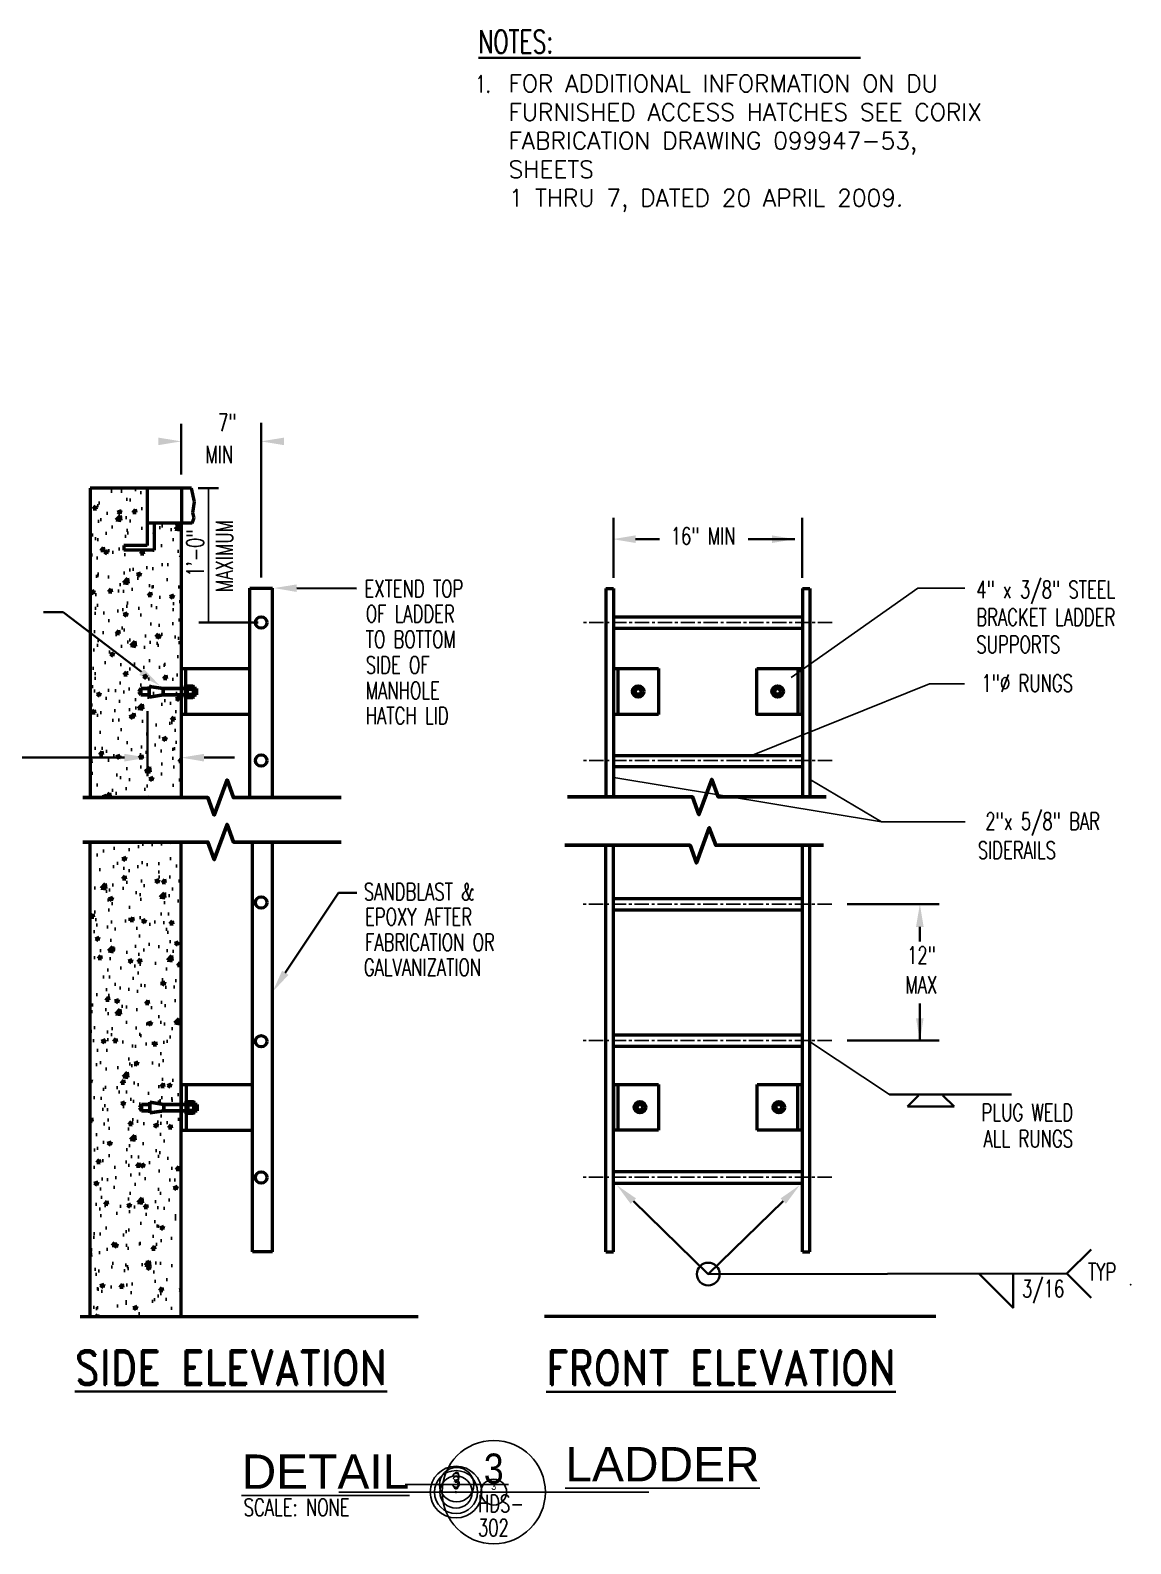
# Model space of a CAD drawing. Header units: inches. Extents: x 2588 to 2838, y -620 to -90.
# Drawn here: x 2741.3 to 2837.6, y -221.9 to -89.6 of the extents above; entities that cross this region are included whole.
import ezdxf
from ezdxf.enums import TextEntityAlignment as Align

# ---------------------------------------------------------------- set-up
doc = ezdxf.new("R2010")
doc.units = ezdxf.units.IN
doc.header["$MEASUREMENT"] = 0
doc.linetypes.add('CENTER', pattern=[2, 1.25, -0.25, 0.25, -0.25])
for name, color, linetype in [('0 @ 1', 7, 'Continuous'), ('0 @ 24', 7, 'Continuous'), ('0 @ 30', 7, 'Continuous'), ('0 @ 32', 7, 'Continuous'), ('0 @ 40', 7, 'Continuous'), ('0 @ 48', 7, 'Continuous'), ('0 @ 96', 7, 'Continuous'), ('CEN', 253, 'CENTER'), ('MU-PART-NUMB', 7, 'Continuous')]:
    doc.layers.add(name, color=color, linetype=linetype)
for name, color, linetype, lineweight in [('DT-MDSO', 200, 'Continuous', 53), ('MU-NOTES', 11, 'Continuous', 35), ('MU-VAULT', 60, 'Continuous', 50)]:
    doc.layers.add(name, color=color, linetype=linetype, lineweight=lineweight)
doc.styles.add('BOLD', font='arial.ttf')
doc.styles.add('ROMAND', font='ROMAND.SHX')
doc.styles.add('RomanS', font='romans.shx')
doc.styles.add('RomanS_not anno', font='romans.shx', dxfattribs={"width": 0.85})
doc.styles.get("Standard").update_dxf_attribs({"font": 'romans.shx'})
doc.dimstyles.get("Standard").update_dxf_attribs({"dimtxt": 0.18, "dimasz": 0.18, "dimexe": 0.18, "dimexo": 0.0625, "dimgap": 0.09, "dimtad": 0, "dimtih": 1, "dimtoh": 1, "dimdec": 4, "dimzin": 0, "dimdsep": 46, "dimtxsty": 'Standard', "dimcen": 0.09, "dimadec": 0, "dimazin": 0, "dimtfac": 1, "dimtdec": 4, "dimtofl": 0, "dimtmove": 0, "dimatfit": 3, "dimfxl": 1, "dimtolj": 1, "dimtzin": 0, "dimarcsym": 0})
pattern_1 = [(50, (2480.8437, -351.008), (3.461498, -0.302842), [0.36195, -3.98145]), (355, (2480.8437, -351.008), (-0.669614, 3.63008), [0.28956, -3.18516]), (100.4514, (2481.1322, -351.033), (2.791886, 3.327235), [0.30761, -3.383712]), (46.1842, (2480.8437, -350.0427), (5.150505, -0.798795), [0.542925, -5.972175]), (96.6356, (2481.273, -350.1093), (4.51068, 4.70109), [0.461415, -5.07557]), (351.1842, (2480.8437, -350.0427), (4.51068, 4.7011), [0.43434, -4.77774]), (21, (2481.3263, -350.284), (2.880673, -1.943039), [0.36195, -3.98145]), (326, (2481.3263, -350.284), (1.17424, 3.499574), [0.28956, -3.18516]), (71.4514, (2481.5664, -350.446), (4.054914, 1.556532), [0.30761, -3.383712]), (37.5, (2480.8437, -351.0079), (0.0586835, 1.6065457), [0, -3.146552, 0, -3.23342, 0, -3.197225]), (7.5, (2480.8437, -351.0079), (1.269574, 1.903431), [0, -1.843532, 0, -3.074162, 0, -1.218565]), (327.5, (2479.7675, -351.0079), (2.576227, -0.10885), [0, -1.2065, 0, -3.76428, 0, -4.99491]), (317.5, (2479.285, -351.008), (2.814456, 0.483107), [0, -1.56845, 0, -2.499868, 0, -3.54711])]

# ---------------------------------------------------------------- blocks, each defined once
blk = doc.blocks.new('Subtitle_Ref_Bubble')
at = {"linetype": 'ByBlock', "lineweight": -2}
blk.add_line((9.034, 0), (-9.034, 0), dxfattribs=at)
blk.add_circle((0, 0), 3.011, dxfattribs=at)
at = {"linetype": 'ByBlock', "lineweight": -2, "style": 'BOLD', "width": 0.85}
blk.add_attdef('NUMBER', text='', height=1, dxfattribs=at).set_placement((0, 0.5), align=Align.CENTER)
at = {"linetype": 'ByBlock', "lineweight": -2, "style": 'RomanS_not anno', "width": 0.85}
blk.add_attdef('SHEET', text='', height=0.75, dxfattribs=at).set_placement((0, -0.5), align=Align.TOP_CENTER)
blk = doc.blocks.new('*U26')
at = {"layer": '0 @ 1'}
ref = blk.add_blockref('Subtitle_Ref_Bubble', (2778.58, -217.41), dxfattribs=dict(at, xscale=0.015625, yscale=0.015625, zscale=0.015625))
ref.add_attrib('NUMBER', '3', dxfattribs={"layer": '0', "color": 0, "linetype": 'ByBlock', "lineweight": -2, "height": 0.0273, "style": 'BOLD', "width": 0.85}).set_placement((2778.58, -217.4), align=Align.CENTER)
at = {"layer": '0 @ 24'}
ref = blk.add_blockref('Subtitle_Ref_Bubble', (2781.88, -217.41), dxfattribs=dict(at, xscale=0.375, yscale=0.375, zscale=0.375))
ref.add_attrib('NUMBER', '3', dxfattribs={"layer": '0', "color": 0, "linetype": 'ByBlock', "lineweight": -2, "height": 0.656, "style": 'BOLD', "width": 0.85}).set_placement((2781.88, -217.22), align=Align.CENTER)
at = {"layer": '0 @ 30'}
ref = blk.add_blockref('Subtitle_Ref_Bubble', (2778.58, -217.41), dxfattribs=dict(at, xscale=0.46875, yscale=0.46875, zscale=0.46875))
ref.add_attrib('NUMBER', '3', dxfattribs={"layer": '0', "color": 0, "linetype": 'ByBlock', "lineweight": -2, "height": 0.82, "style": 'BOLD', "width": 0.85}).set_placement((2778.58, -217.18), align=Align.CENTER)
at = {"layer": '0 @ 32'}
ref = blk.add_blockref('Subtitle_Ref_Bubble', (2778.64, -216.76), dxfattribs=dict(at, xscale=0.5, yscale=0.5, zscale=0.5))
ref.add_attrib('NUMBER', '3', dxfattribs={"layer": '0', "color": 0, "linetype": 'ByBlock', "lineweight": -2, "height": 0.875, "style": 'BOLD', "width": 0.85}).set_placement((2778.64, -216.51), align=Align.CENTER)
at = {"layer": '0 @ 40'}
ref = blk.add_blockref('Subtitle_Ref_Bubble', (2778.58, -217.41), dxfattribs=dict(at, xscale=0.625, yscale=0.625, zscale=0.625))
ref.add_attrib('NUMBER', '3', dxfattribs={"layer": '0', "color": 0, "linetype": 'ByBlock', "lineweight": -2, "height": 1.09, "style": 'BOLD', "width": 0.85}).set_placement((2778.58, -217.1), align=Align.CENTER)
at = {"layer": '0 @ 48'}
ref = blk.add_blockref('Subtitle_Ref_Bubble', (2778.58, -217.41), dxfattribs=dict(at, xscale=0.75, yscale=0.75, zscale=0.75))
ref.add_attrib('NUMBER', '3', dxfattribs={"layer": '0', "color": 0, "linetype": 'ByBlock', "lineweight": -2, "height": 1.31, "style": 'BOLD', "width": 0.85}).set_placement((2778.58, -217.03), align=Align.CENTER)
at = {"layer": '0 @ 96'}
ref = blk.add_blockref('Subtitle_Ref_Bubble', (2781.88, -217.41), dxfattribs=dict(at, xscale=1.5, yscale=1.5, zscale=1.5))
ref.add_attrib('NUMBER', '3', dxfattribs={"layer": '0', "color": 0, "linetype": 'ByBlock', "lineweight": -2, "height": 2.62, "style": 'BOLD', "width": 0.85}).set_placement((2781.88, -216.66), align=Align.CENTER)

msp = doc.modelspace()

# ---------------------------------------------------------------- hatches: boundary and pattern name
at = {"layer": 'MU-VAULT'}
h = msp.add_hatch(dxfattribs=at)
h.set_pattern_fill('AR-CONC', color=256, scale=0.4826, style=0)
h.set_pattern_definition(pattern_1)
h.paths.add_polyline_path([(2754.55, -132.66), (2752.17, -132.66), (2752.17, -135.02), (2749.53, -135.02), (2749.53, -134.61), (2751.58, -134.61), (2751.58, -132.66), (2751.58, -129.6), (2746.59, -129.6), (2746.59, -156.66), (2754.55, -156.66)])
h = msp.add_hatch(dxfattribs=at)
h.set_pattern_fill('AR-CONC', color=256, scale=0.4826, style=0)
h.set_pattern_definition(pattern_1)
h.paths.add_polyline_path([(2754.55, -160.55), (2746.59, -160.55), (2746.59, -202.09), (2754.55, -202.09)])

# ---------------------------------------------------------------- linework, layer by layer
at = {"layer": 'CEN'}
for p, q in [((2811.48, -141.36), (2789.59, -141.36)), ((2811.48, -153.43), (2789.59, -153.43)), ((2811.45, -165.98), (2789.56, -165.98)), ((2811.45, -177.92), (2789.56, -177.92)), ((2811.45, -189.86), (2789.56, -189.86))]:
    msp.add_line(p, q, dxfattribs=at)
at = {"layer": 'DT-MDSO'}
for p, q in [((2754.92, -146.85), (2755.07, -146.85)), ((2754.92, -147.97), (2754.92, -146.85)), ((2755.07, -146.85), (2755.07, -147.97)), ((2755.07, -147.9), (2755.07, -146.92)), ((2755.55, -146.92), (2755.07, -146.92)), ((2750.85, -147.41), (2751, -147.13)), ((2751, -147.69), (2750.85, -147.41)), ((2751, -147.13), (2751, -147.69)), ((2751, -147.13), (2751.72, -147.13)), ((2751.72, -147.69), (2751, -147.69)), ((2751.74, -146.94), (2751.74, -147.89)), ((2752.96, -147.13), (2751.74, -146.94)), ((2751.74, -147.89), (2752.96, -147.69)), ((2752.96, -147.13), (2752.96, -147.69)), ((2754.92, -147.13), (2752.96, -147.13)), ((2752.96, -147.69), (2754.92, -147.69)), ((2754.92, -147.69), (2754.92, -147.13)), ((2755.07, -147.97), (2754.92, -147.97)), ((2755.55, -147.17), (2755.07, -147.17)), ((2755.55, -147.66), (2755.07, -147.66)), ((2755.55, -147.9), (2755.07, -147.9)), ((2755.61, -146.98), (2755.61, -147.85)), ((2755.61, -147.69), (2755.61, -147.13)), ((2755.61, -147.13), (2755.88, -147.13)), ((2755.88, -147.69), (2755.61, -147.69)), ((2755.88, -147.13), (2755.88, -147.69)), ((2750.9, -183.78), (2751.06, -183.5)), ((2751.06, -184.06), (2750.9, -183.78)), ((2751.06, -183.5), (2751.06, -184.06)), ((2751.06, -183.5), (2751.78, -183.5)), ((2751.8, -183.3), (2751.8, -184.25)), ((2753.02, -183.5), (2751.8, -183.3)), ((2753.02, -183.5), (2753.02, -184.06)), ((2754.98, -183.5), (2753.02, -183.5)), ((2754.98, -183.21), (2755.12, -183.21)), ((2754.98, -184.34), (2754.98, -183.21)), ((2754.98, -184.06), (2754.98, -183.5)), ((2755.12, -183.21), (2755.12, -184.34)), ((2755.12, -184.26), (2755.12, -183.29)), ((2755.61, -183.29), (2755.12, -183.29)), ((2755.61, -183.53), (2755.12, -183.53)), ((2755.66, -183.34), (2755.66, -184.21)), ((2755.66, -184.06), (2755.66, -183.5)), ((2755.66, -183.5), (2755.93, -183.5)), ((2755.93, -183.5), (2755.93, -184.06)), ((2751.78, -184.06), (2751.06, -184.06)), ((2751.8, -184.25), (2753.02, -184.06)), ((2753.02, -184.06), (2754.98, -184.06)), ((2755.12, -184.34), (2754.98, -184.34)), ((2755.61, -184.02), (2755.12, -184.02)), ((2755.61, -184.26), (2755.12, -184.26)), ((2755.93, -184.06), (2755.66, -184.06))]:
    msp.add_line(p, q, dxfattribs=at)
for points in [[(2768.55, -156.66), (2759.11, -156.66), (2758.56, -155.12), (2757.44, -158.19), (2756.88, -156.66), (2745.94, -156.66)], [(2810.95, -156.61), (2801.51, -156.61), (2800.95, -155.07), (2799.83, -158.15), (2799.27, -156.61), (2788.34, -156.61)], [(2768.55, -160.55), (2759.11, -160.55), (2758.56, -159.01), (2757.44, -162.09), (2756.88, -160.55), (2745.94, -160.55)], [(2810.72, -160.84), (2801.29, -160.84), (2800.73, -159.3), (2799.61, -162.38), (2799.05, -160.84), (2788.11, -160.84)]]:
    msp.add_lwpolyline(points, dxfattribs=at)
at = {"layer": 'DT-MDSO', "extrusion": (0, 0, -1)}
for centre, major_axis, start_param, end_param in [((2755.55, -146.98), (-0.058, 0), 1.570796, 3.141593), ((2755.55, -147.12), (0.058, 0), 0, 1.570796), ((2755.55, -147.22), (0.058, 0), -1.570796, 0), ((2755.55, -147.6), (0.058, 0), 0, 1.570796), ((2755.55, -147.71), (-0.058, 0), 1.570796, 3.141593), ((2755.55, -147.85), (-0.058, 0), 3.141593, 4.712389), ((2755.61, -183.34), (-0.058, 0), 1.570796, 3.141593), ((2755.61, -183.48), (0.058, 0), 0, 1.570796), ((2755.61, -183.59), (0.058, 0), -1.570796, 0), ((2755.61, -183.97), (0.058, 0), 0, 1.570796), ((2755.61, -184.07), (-0.058, 0), 1.570796, 3.141593), ((2755.61, -184.21), (-0.058, 0), 3.141593, 4.712389)]:
    msp.add_ellipse(centre, major_axis=major_axis, ratio=0.909091, start_param=start_param, end_param=end_param, dxfattribs=at)
at = {"layer": 'MU-NOTES'}
for p, q in [((2754.55, -128.41), (2754.55, -123.97)), ((2761.54, -137.43), (2761.54, -123.88)), ((2756.02, -129.6), (2757.8, -129.6)), ((2792.34, -137.44), (2792.34, -132.21)), ((2808.86, -137.44), (2808.86, -132.21)), ((2764.65, -138.35), (2769.87, -138.37)), ((2744.21, -140.44), (2742.51, -140.44)), ((2751.08, -145.67), (2744.21, -140.44)), ((2761.27, -141.36), (2756.1, -141.36)), ((2751.59, -154.79), (2751.59, -149.12)), ((2763.65, -171.99), (2768.31, -164.99)), ((2768.31, -164.99), (2769.9, -164.99)), ((2812.8, -165.98), (2820.84, -165.98)), ((2812.8, -177.92), (2820.84, -177.92)), ((2827.17, -182.64), (2816.5, -182.64)), ((2818.06, -183.68), (2819.03, -182.71)), ((2818.06, -183.68), (2822.14, -183.69)), ((2822.14, -183.69), (2821.17, -182.72)), ((2831.99, -198.3), (2834.12, -196.18)), ((2831.99, -198.3), (2800.64, -198.34)), ((2831.99, -198.3), (2834.12, -200.42))]:
    msp.add_line(p, q, dxfattribs=at)
for points in [[(2794.29, -134.06), (2796.38, -134.06)], [(2804.12, -134.06), (2808.21, -134.06)], [(2806.21, -134.06), (2804.12, -134.06)], [(2749.58, -153.17), (2740.08, -153.17)], [(2756.55, -153.17), (2759.2, -153.17)], [(2819.15, -167.98), (2819.15, -169.26)], [(2819.15, -174.69), (2819.15, -177.96)], [(2819.15, -175.96), (2819.15, -174.69)], [(2794.09, -191.96), (2800.64, -198.34), (2807.2, -191.96)], [(2827.3, -198.3), (2827.3, -201.29), (2824.32, -198.3)]]:
    msp.add_lwpolyline(points, dxfattribs=at)
msp.add_circle((2800.64, -198.34), 0.995, dxfattribs=at)
for points in [[(2752.55, -125.18), (2754.55, -125.51), (2752.55, -125.84)], [(2763.53, -125.84), (2761.53, -125.51), (2763.53, -125.18)], [(2794.29, -134.4), (2792.29, -134.06), (2794.29, -133.73)], [(2806.21, -133.73), (2808.21, -134.06), (2806.21, -134.4)], [(2764.65, -138.68), (2762.65, -138.34), (2764.65, -138.02)], [(2751.28, -145.41), (2752.67, -146.88), (2750.88, -145.94)], [(2749.58, -152.84), (2751.58, -153.17), (2749.58, -153.51)], [(2756.55, -153.51), (2754.55, -153.17), (2756.55, -152.84)], [(2818.81, -167.98), (2819.15, -165.98), (2819.48, -167.98)], [(2763.93, -172.17), (2762.54, -173.65), (2763.37, -171.8)], [(2819.48, -175.96), (2819.15, -177.96), (2818.81, -175.96)], [(2793.85, -192.2), (2792.65, -190.57), (2794.32, -191.72)], [(2806.97, -191.72), (2808.63, -190.57), (2807.43, -192.2)]]:
    msp.add_solid(points, dxfattribs=at)
at = {"layer": 'MU-PART-NUMB'}
msp.add_point((2837.59, -199.28), dxfattribs=at)
at = {"layer": 'MU-VAULT'}
for p, q in [((2746.59, -129.6), (2746.59, -156.66)), ((2751.58, -129.6), (2746.59, -129.6)), ((2755.45, -129.6), (2751.58, -129.6)), ((2751.58, -129.6), (2751.58, -132.66)), ((2754.58, -129.6), (2754.58, -132.66)), ((2755.7, -130.8), (2755.45, -129.6)), ((2755.55, -131.75), (2755.7, -130.8)), ((2755.49, -132.66), (2755.67, -132.2)), ((2755.67, -132.2), (2755.55, -131.75)), ((2755.49, -132.66), (2751.58, -132.66)), ((2751.58, -132.66), (2751.58, -134.61)), ((2752.17, -132.66), (2752.17, -135.02)), ((2754.55, -132.66), (2754.55, -156.66)), ((2749.53, -134.61), (2749.53, -135.02)), ((2751.58, -134.61), (2749.53, -134.61)), ((2752.17, -135.02), (2749.53, -135.02)), ((2760.54, -156.66), (2760.54, -138.36)), ((2760.54, -138.36), (2762.54, -138.36)), ((2762.54, -156.66), (2762.54, -138.36)), ((2791.69, -138.37), (2791.69, -156.61)), ((2791.69, -138.37), (2792.35, -138.37)), ((2792.35, -138.37), (2792.35, -156.61)), ((2792.35, -138.37), (2792.35, -154.16)), ((2808.87, -138.37), (2808.87, -156.61)), ((2808.87, -138.37), (2809.53, -138.37)), ((2809.53, -138.37), (2809.53, -156.61)), ((2808.87, -140.89), (2792.34, -140.89)), ((2808.87, -141.89), (2792.38, -141.89)), ((2760.54, -145.41), (2754.55, -145.41)), ((2754.55, -145.41), (2754.55, -149.41)), ((2754.92, -145.41), (2754.92, -149.41)), ((2792.38, -145.37), (2796.29, -145.37)), ((2792.38, -149.39), (2792.38, -145.37)), ((2792.72, -145.37), (2792.72, -149.39)), ((2796.29, -145.37), (2796.29, -149.39)), ((2808.49, -145.37), (2808.49, -149.39)), ((2760.54, -149.41), (2754.55, -149.41)), ((2796.29, -149.39), (2792.38, -149.39)), ((2808.87, -153), (2792.34, -153)), ((2808.87, -153.99), (2792.38, -153.99)), ((2746.59, -202.09), (2746.59, -160.55)), ((2754.55, -202.09), (2754.55, -160.55)), ((2760.79, -196.4), (2760.79, -160.55)), ((2762.54, -196.4), (2762.54, -160.55)), ((2791.69, -196.4), (2791.69, -160.84)), ((2792.35, -196.4), (2792.35, -160.84)), ((2808.87, -196.4), (2808.87, -160.84)), ((2809.53, -196.4), (2809.53, -160.84)), ((2808.87, -165.52), (2792.35, -165.52)), ((2808.87, -166.51), (2792.35, -166.51)), ((2808.87, -177.45), (2792.35, -177.45)), ((2808.87, -178.45), (2792.35, -178.45)), ((2760.79, -181.78), (2754.55, -181.78)), ((2754.55, -181.78), (2754.55, -185.78)), ((2754.98, -181.78), (2754.98, -185.78)), ((2792.39, -181.75), (2796.3, -181.75)), ((2792.39, -185.76), (2792.39, -181.75)), ((2792.76, -185.76), (2792.76, -181.75)), ((2796.3, -181.75), (2796.3, -185.76)), ((2804.91, -181.75), (2808.82, -181.75)), ((2804.91, -185.76), (2804.91, -181.75)), ((2808.45, -181.75), (2808.45, -185.76)), ((2808.82, -181.75), (2808.82, -185.76)), ((2760.79, -185.78), (2754.55, -185.78)), ((2796.3, -185.76), (2792.39, -185.76)), ((2808.82, -185.76), (2804.91, -185.76)), ((2808.87, -189.39), (2792.35, -189.39)), ((2792.35, -190.39), (2808.87, -190.39)), ((2762.54, -196.4), (2760.79, -196.4)), ((2791.69, -196.4), (2792.35, -196.4)), ((2808.87, -196.4), (2809.53, -196.4)), ((2775.28, -202.09), (2745.71, -202.09)), ((2786.32, -202.02), (2820.54, -202.02))]:
    msp.add_line(p, q, dxfattribs=at)
msp.add_lwpolyline([(2804.9, -145.37), (2808.82, -145.37), (2808.82, -149.39), (2804.9, -149.39)], close=True, dxfattribs=at)
for centre, radius in [((2761.54, -141.36), 0.5), ((2794.51, -147.38), 0.5), ((2806.71, -147.38), 0.5), ((2794.51, -147.38), 0.25), ((2806.71, -147.38), 0.25), ((2761.54, -153.43), 0.5), ((2761.54, -165.84), 0.5), ((2761.54, -177.98), 0.5), ((2794.67, -183.75), 0.5), ((2794.67, -183.75), 0.25), ((2806.82, -183.75), 0.5), ((2806.82, -183.75), 0.25), ((2761.54, -189.89), 0.5)]:
    msp.add_circle(centre, radius, dxfattribs=at)

# ---------------------------------------------------------------- block references
msp.add_blockref('*U26', (0, 0))

# ---------------------------------------------------------------- texts
at = {"style": 'RomanS_not anno', "width": 0.7}
for s, p in [('SCALE: NONE', (2760.01, -219.5)), ('HDS-', (2780.5, -219.16)), ('302', (2780.5, -221.27))]:
    msp.add_text(s, height=1.5, dxfattribs=at).set_placement(p)
at = {"char_height": 3, "style": 'BOLD'}
for s, insert, width, attachment_point in [('{\\LDETAIL          }', (2774.5, -217.12), 14.3752, 9), ('{\\LLADDER}', (2788.14, -213.47), 32.3343, 1)]:
    msp.add_mtext(s, dxfattribs=dict(at, insert=insert, width=width, attachment_point=attachment_point))
at = {"layer": 'MU-NOTES', "style": 'RomanS', "width": 0.7}
for s, height, p in [('%%UNOTES:                            ', 2, (2780.54, -91.55)), ('EXTEND TOP', 1.5, (2770.58, -139.15)), ('4" x 3/8" STEEL', 1.5, (2824.09, -139.22)), ('OF LADDER', 1.5, (2770.69, -141.34)), ('BRACKET LADDER', 1.5, (2824.09, -141.63)), ('TO BOTTOM', 1.5, (2770.69, -143.57)), ('SUPPORTS', 1.5, (2824.09, -144.03)), ('SIDE OF ', 1.5, (2770.69, -145.82)), ('MANHOLE', 1.5, (2770.69, -148.05)), ('HATCH LID', 1.5, (2770.69, -150.25)), ('SANDBLAST &', 1.5, (2770.52, -165.65)), ('EPOXY AFTER', 1.5, (2770.63, -167.84)), ('FABRICATION OR', 1.5, (2770.63, -170.07)), ('GALVANIZATION', 1.5, (2770.52, -172.27))]:
    msp.add_text(s, height=height, dxfattribs=at).set_placement(p)
for s, p in [('1.', (2780.95, -94.25)), ('7"', (2758.58, -123.86)), ('MIN', (2757.89, -126.66)), ('16" MIN', (2800.2, -133.79)), ('1"%%C RUNGS', (2828.54, -146.66)), ('2"x 5/8" BAR ', (2830.25, -158.84)), ('  SIDERAILS ', (2827.28, -161.27)), ('12"', (2819.29, -170.45)), ('MAX', (2819.28, -173.04)), ('PLUG WELD', (2828.55, -184.21)), ('ALL RUNGS', (2828.63, -186.49)), ('TYP', (2835.09, -198.15)), ('3/16', (2829.93, -199.73))]:
    msp.add_text(s, height=1.5, dxfattribs=at).set_placement(p, align=Align.MIDDLE)
for s, p in [('1\'-0"', (2756.52, -137.35)), ('MAXIMUM', (2759.07, -138.69))]:
    msp.add_text(s, height=1.5, rotation=90, dxfattribs=at).set_placement(p)
at = {"layer": 'MU-NOTES', "style": 'ROMAND', "width": 0.85}
for s, p in [('%%USIDE ELEVATION', (2745.23, -205.02)), ('%%uFRONT ELEVATION', (2786.46, -205.04))]:
    msp.add_text(s, height=3, dxfattribs=at).set_placement(p, align=Align.TOP_LEFT)
at = {"layer": 'MU-NOTES', "insert": (2783.18, -93.46), "char_height": 1.5, "width": 45.2596, "attachment_point": 1, "style": 'RomanS'}
msp.add_mtext('FOR ADDITIONAL INFORMATION ON DU FURNISHED ACCESS HATCHES SEE CORIX FABRICATION DRAWING 099947-53, SHEETS\\P1 THRU 7, DATED 20 APRIL 2009.', dxfattribs=at)

# ---------------------------------------------------------------- leaders
at = {"layer": 'MU-NOTES'}
for points, override in [([(2756.92, -129.6), (2756.92, -141.36)], {"dimscale": 2}), ([(2756.92, -141.36), (2756.92, -131.13)], {"dimscale": 2}), ([(2807.9, -146.17), (2818.98, -138.36), (2823.08, -138.36)], {"dimscale": 2, "dimgap": 0.09, "dimtad": 0}), ([(2804.65, -152.89), (2820, -146.72), (2823.06, -146.72)], {"dimscale": 2, "dimgap": 0.09, "dimtad": 0}), ([(2792.39, -154.9), (2815.79, -158.79)], {"dimscale": 2, "dimgap": 0.09, "dimtad": 0}), ([(2809.49, -155.06), (2815.79, -158.79), (2823.11, -158.79)], {"dimscale": 2, "dimgap": 0.09, "dimtad": 0}), ([(2809.59, -178.06), (2816.5, -182.64)], {"dimscale": 2, "dimgap": 0.09, "dimtad": 0})]:
    msp.add_leader(points, dimstyle='Standard', override=override, dxfattribs=at)

doc.saveas('drawing.dxf')
